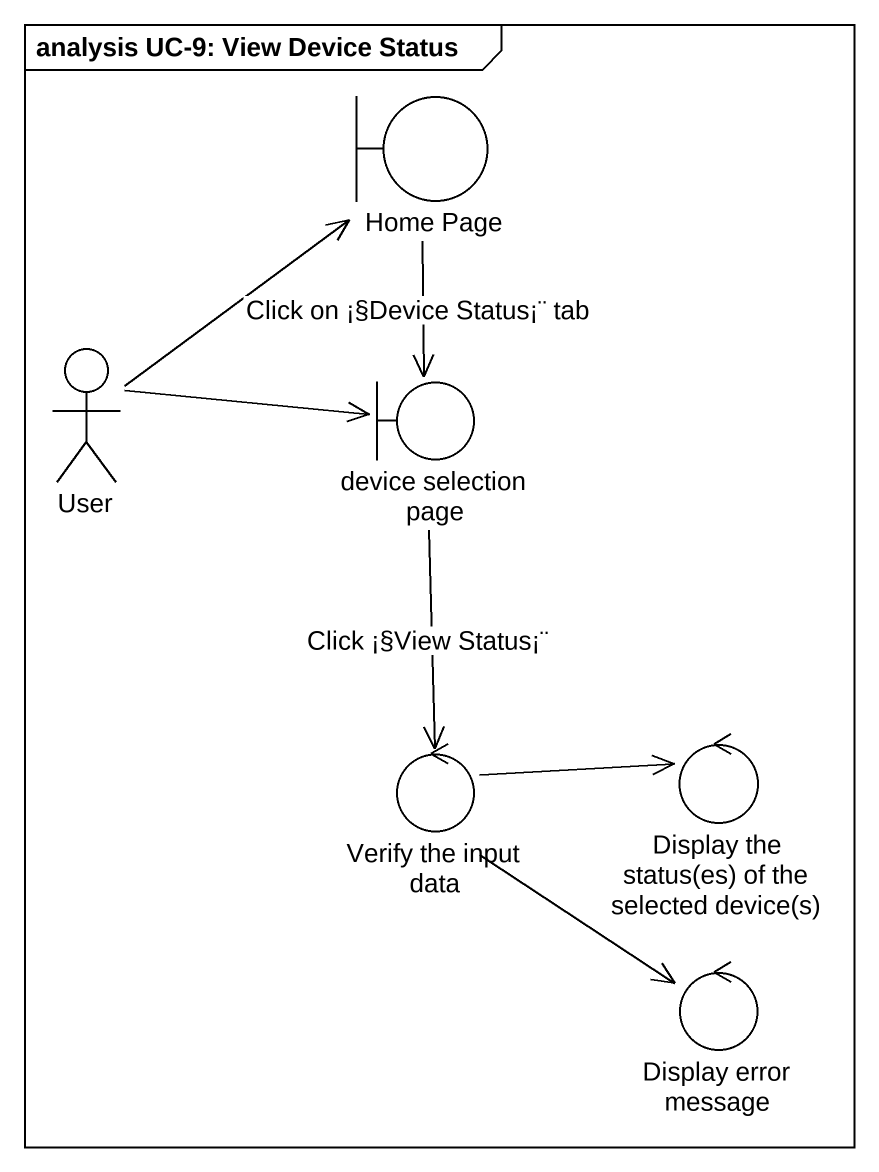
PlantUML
@startuml
mainframe analysis UC-9: View Device Status
boundary "Home Page" as Home_Page
actor User
boundary "device selection page" as device_selection_page
control "Verify the input data" as Verify_the_input_data
control "Display the status(es) of the selected device(s)" as Display_the_status_es_of
control "Display error message" as Display_error_message
Home_Page --> device_selection_page : Click on ¡§Device Status¡¨ tab
User -up-> Home_Page
User -right-> device_selection_page
device_selection_page --> Verify_the_input_data : Click ¡§View Status¡¨
Verify_the_input_data -right-> Display_the_status_es_of
Verify_the_input_data --> Display_error_message
@enduml
